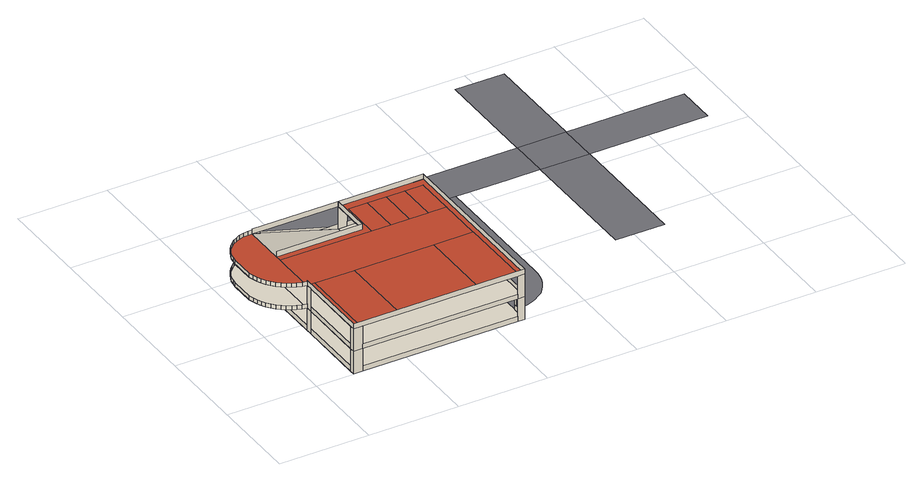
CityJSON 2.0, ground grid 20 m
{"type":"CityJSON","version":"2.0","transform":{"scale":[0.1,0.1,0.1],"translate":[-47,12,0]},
"CityObjects":{
"building1":{"type":"Building","geometry":[{"type":"MultiSurface","lod":"2","boundaries":[[[0,1,2,3,4,5]],[[6,7,8,9,10,11,12,13,14,15,16,17,18,19,20,21,22,23,24,25,4]],[[26,27,28,29,30,31,32,33,0,34,35,36,37,38,39,40,41]],[[42,43,44,45,46,47,48,49,50,51,52,53,54,55,56,57,58,59,60,61,62,63,64,65,3,4,25,24,23]],[[6,7,66,67,68,69]],[[70,71,72,73]],[[74,75,76,77]],[[77,76,78,79]],[[80,70,73,81]],[[71,70,80,81,82,83,84,78,76,75,74,85,69,86,87,88,89,90,91,92,93,94,95,96,97,98,99,100,101,102,103,104,105]],[[79,78,84,106]],[[85,74,77,79,106,82,81,73,72,104,103,107,108]],[[72,71,105,104]],[[106,84,83,82]],[[109,110,111,112,113,114,115,116,117,118,119,120,121,122,123,124,125,126,127,128,129,130,131,132,68,69,85,108,107,103]],[[133,9,8,134]],[[135,2,1,136]],[[16,137,27,26,17]],[[138,19,18,139]],[[140,42,23,141]],[[142,63,62,143]],[[21,20,39,38,144]],[[90,89,133,9,10]],[[67,68,145,146]],[[54,53,147,148]],[[146,145,149,3,135]],[[150,45,44,151]],[[152,67,66,153]],[[154,11,12,13,14,15,16,155]],[[19,156,40,39,20]],[[21,157,101,100,20]],[[22,23,141,103,102,158]],[[68,67,152]],[[147,53,52,159]],[[19,20,100,99,98,138]],[[160,56,55,161]],[[87,162,163,90,89,88]],[[164,125,126,165]],[[166,162,87,86]],[[14,167,168,15]],[[169,46,45,150]],[[170,129,130,171]],[[93,92,155,16,17]],[[172,59,58,173]],[[23,22,174,37,36,175]],[[175,36,35,176]],[[27,137,168,167,28]],[[2,3,176,35,34,177]],[[66,146,135,7]],[[2,135,3]],[[158,22,21,157]],[[159,52,51,178]],[[179,180,68,152,87,162]],[[94,93,17,18,139]],[[91,90,10,11,154]],[[31,10,9,181,32]],[[182,33,32,181]],[[143,62,61,183]],[[183,61,60,184]],[[185,49,48,186]],[[187,188,30,29,189]],[[186,48,47,190]],[[191,41,40,156]],[[88,87,192,7,8,134]],[[151,44,43,193]],[[194,65,3,149]],[[178,51,50,195]],[[189,13,12,187]],[[8,7,196,0,33,182]],[[197,122,123,198]],[[199,121,122,197]],[[18,17,26,41,191]],[[136,1,0,196]],[[200,112,113,201]],[[11,10,31,30,188]],[[166,86,69,202]],[[194,65,64,203]],[[173,58,57,204]],[[205,109,110,206]],[[184,60,59,172]],[[195,50,49,185]],[[206,110,111,207]],[[198,123,124,208]],[[95,94,93,209,210,100,99,98,97,96]],[[171,130,131,211]],[[212,116,117,213]],[[214,215,103,102,101,100,210]],[[204,57,56,160]],[[177,34,0,1]],[[153,66,7,192]],[[213,117,118,216]],[[216,118,119,217]],[[208,124,125,164]],[[211,131,132,218]],[[144,38,37,174]],[[215,103,109,205]],[[161,55,54,148]],[[209,93,92,91,90,163]],[[199,219,120,121]],[[190,47,46,169]],[[201,113,114,220]],[[218,132,68,180]],[[165,126,127,221]],[[207,111,112,200]],[[203,64,63,142]],[[220,114,115,222]],[[193,43,42,140]],[[217,119,120,219]],[[223,128,129,170]],[[222,115,116,212]],[[221,127,128,223]]],"semantics":{"surfaces":[{"type":"FloorSurface"},{"type":"RoofSurface","CityObjectRelation.relationType":"equal"},{"type":"WallSurface"}],"values":[0,0,0,0,0,1,1,1,1,1,1,1,1,1,1,2,2,2,2,2,2,2,2,2,2,2,2,2,2,2,2,2,2,2,2,2,2,2,2,2,2,2,2,2,2,2,2,2,2,2,2,2,2,2,2,2,2,2,2,2,2,2,2,2,2,2,2,2,2,2,2,2,2,2,2,2,2,2,2,2,2,2,2,2,2,2,2,2,2,2,2,2,2,2,2,2,2,2,2,2,2,2,2,2,2,2,2,2,2,2,2]}}]},
"road1":{"type":"Road","geometry":[{"type":"MultiSurface","lod":"2","boundaries":[[[72,71,105,104]],[[106,84,83,82]],[[79,78,84,106]],[[85,74,77,79,106,82,81,73,72,104,103,107,108]],[[74,75,76,77]],[[70,71,72,73]],[[80,70,73,81]],[[77,76,78,79]],[[71,70,80,81,82,83,84,78,76,75,74,85,69,86,87,88,89,90,91,92,93,94,95,96,97,98,99,100,101,102,103,104,105]]],"semantics":{"surfaces":[{"type":"TrafficArea","CityObjectRelation.relationType":"equal"},{"type":"AuxiliaryTrafficArea","CityObjectRelation.relationType":"equal"}],"values":[0,0,0,0,0,0,0,0,1]}}]},
"road2":{"type":"Road","geometry":[{"type":"MultiSurface","lod":"2","boundaries":[[[224,225,226,227,228,229,230,231,232,233,234,235,29,28,236,237,238,239,240,241,242,243,244,245,246,247,248,249,250]]]}]},
"road3":{"type":"Road","geometry":[{"type":"MultiSurface","lod":"2","boundaries":[[[251,252,250,249,253,254,255,256]],[[257,258,259,260]],[[257,260,256,255]]]}]},
"road4":{"type":"Road","geometry":[{"type":"MultiSurface","lod":"2","boundaries":[[[256,260,261,262]],[[263,264,257,255]],[[257,260,256,255]]]}]}
},
"vertices":[
[276,389,0],[231,389,12],[102,389,47],[84,389,52],[84,296,52],[276,296,0],[276,296,52],[276,389,52],[296,389,52],[443,389,52],[467,389,52],[467,378,52],[467,139,52],[467,126,52],[467,40,52],[467,33,52],[467,16,52],[467,1,52],[451,1,52],[104,1,52],[84,1,52],[84,12,52],[84,166,52],[84,179,52],[84,260,52],[84,268,52],[467,1,0],[467,16,0],[467,40,0],[467,126,0],[467,378,0],[467,389,0],[443,389,0],[296,389,0],[102,389,0],[84,389,0],[84,179,0],[84,166,0],[84,12,0],[84,1,0],[104,1,0],[451,1,0],[74,181,52],[64,184,52],[55,189,52],[46,194,52],[38,200,52],[30,206,52],[23,214,52],[17,222,52],[12,231,52],[8,240,52],[5,250,52],[2,260,52],[2,313,52],[3,324,52],[5,334,52],[9,344,52],[14,353,52],[20,362,52],[27,369,52],[35,376,52],[44,381,52],[53,385,52],[63,388,52],[74,389,52],[235,389,63],[102,389,100],[84,389,104],[84,296,104],[367,12,104],[190,12,104],[190,179,104],[367,179,104],[289,282,104],[289,371,104],[331,371,104],[331,282,104],[373,371,104],[373,282,104],[456,12,104],[456,179,104],[456,282,104],[456,371,104],[415,371,104],[84,282,104],[276,296,104],[276,389,104],[296,389,104],[443,389,104],[467,389,104],[467,378,104],[467,16,104],[467,1,104],[451,1,104],[443,1,104],[296,1,104],[276,1,104],[104,1,104],[102,1,104],[84,1,104],[84,12,104],[84,166,104],[84,179,104],[101,179,104],[101,12,104],[415,282,104],[84,260,104],[84,268,104],[74,181,104],[64,184,104],[55,189,104],[46,194,104],[38,200,104],[30,206,104],[23,214,104],[17,222,104],[12,231,104],[8,240,104],[5,250,104],[2,260,104],[2,313,104],[3,324,104],[5,334,104],[9,344,104],[14,353,104],[20,362,104],[27,369,104],[35,376,104],[44,381,104],[53,385,104],[63,388,104],[74,389,104],[443,389,63],[296,389,63],[102,389,52],[256,389,12],[467,16,12],[104,1,63],[451,1,63],[74,181,61],[84,179,61],[53,385,61],[44,381,61],[84,12,12],[84,389,63],[102,389,63],[2,260,61],[2,313,61],[84,389,61],[46,194,61],[55,189,61],[102,389,104],[256,389,63],[467,378,63],[467,16,63],[104,1,12],[84,12,63],[84,166,63],[5,250,61],[5,334,61],[3,324,61],[276,389,116],[467,389,116],[14,353,113],[20,362,113],[276,296,116],[467,40,12],[467,33,12],[38,200,61],[44,381,113],[53,385,113],[20,362,61],[14,353,61],[84,166,12],[84,179,12],[84,389,12],[102,389,12],[8,240,61],[84,389,116],[84,389,113],[443,389,12],[296,389,12],[35,376,61],[27,369,61],[17,222,61],[23,214,61],[467,139,12],[467,378,12],[467,126,12],[30,206,61],[451,1,12],[276,389,63],[64,184,61],[74,389,61],[12,231,61],[276,389,12],[3,324,113],[5,334,113],[2,313,113],[46,194,113],[38,200,113],[84,296,116],[63,388,61],[9,344,61],[74,181,113],[64,184,113],[55,189,113],[9,344,113],[467,1,116],[84,1,116],[63,388,113],[17,222,113],[12,231,113],[84,179,116],[84,179,113],[8,240,113],[5,250,113],[74,389,113],[2,260,113],[30,206,113],[27,369,113],[23,214,113],[35,376,113],
[482,140,0],[482,138,0],[482,136,0],[481,134,0],[480,133,0],[479,131,0],[478,130,0],[476,129,0],[475,128,0],[473,127,0],[471,126,0],[469,126,0],[484,40,0],[496,42,0],[508,46,0],[519,51,0],[529,57,0],[539,64,0],[547,73,0],[554,83,0],[560,93,0],[565,104,0],[568,116,0],[570,128,0],[570,140,0],[570,441,0],[482,441,0],
[189,530,0],[189,441,0],[602,441,0],[690,441,0],[759,441,0],[759,530,0],[869,441,0],[1133,441,0],[1133,530,0],[869,530,0],
[869,767,0],[759,767,0],[759,153,0],[869,153,0]
]}
